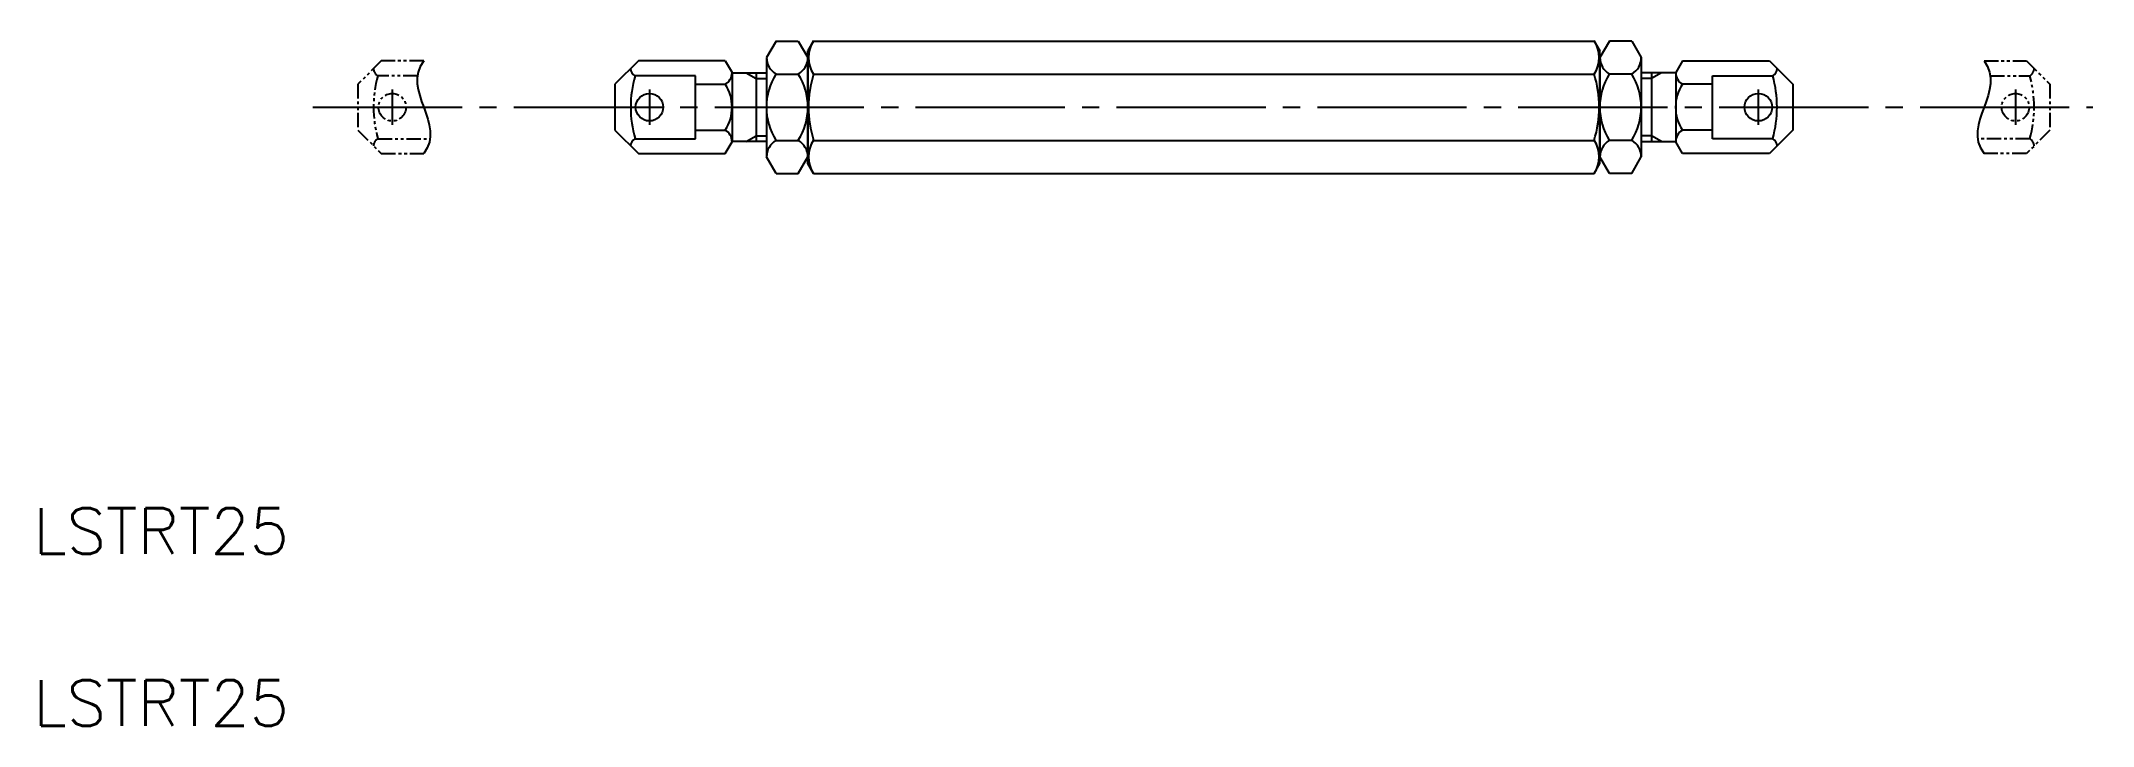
# Model space of a CAD drawing. Extents: x 90 to 269, y 178 to 238.
import ezdxf

# ---------------------------------------------------------------- set-up
doc = ezdxf.new("R2010")
doc.units = 0
doc.linetypes.add('CENTER', pattern=[17.5, 13, -1.5, 1.5, -1.5])
doc.linetypes.add('PHANTOM', pattern=[2.5, 1.25, -0.25, 0.25, -0.25, 0.25, -0.25])
doc.layers.get('0').update_dxf_attribs({"linetype": 'CONTINUOUS'})
doc.layers.add('CENTER', color=1, linetype='CENTER')
doc.styles.get("Standard").update_dxf_attribs({"font": 'txt.shx', "bigfont": '@extfont2.shx'})

msp = doc.modelspace()

# ---------------------------------------------------------------- linework, layer by layer
at = {"color": 7, "linetype": 'CONTINUOUS'}
for p, q in [((153.91, 237.52), (153.08, 236.08)), ((153.08, 236.08), (153.08, 227.41)), ((153.91, 237.52), (155.85, 237.52)), ((155.85, 237.52), (156.68, 236.08)), ((157.18, 237.52), (156.68, 236.65)), ((156.68, 226.85), (156.68, 236.65)), ((156.68, 236.08), (156.68, 227.41)), ((157.18, 237.52), (225.17, 237.52)), ((225.17, 237.52), (225.68, 236.65)), ((226.51, 237.52), (225.68, 236.08)), ((225.68, 226.85), (225.68, 236.65)), ((225.68, 236.08), (225.68, 227.41)), ((228.45, 237.52), (226.51, 237.52)), ((228.45, 237.52), (229.28, 236.08)), ((229.28, 236.08), (229.28, 227.41)), ((141.92, 235.79), (139.88, 233.75)), ((146.88, 234.49), (141.62, 234.49)), ((149.49, 235.79), (141.92, 235.79)), ((146.88, 229), (146.88, 234.49)), ((149.49, 235.79), (150.08, 234.77)), ((150.08, 234.77), (150.08, 228.73)), ((150.08, 234.75), (153.08, 234.75)), ((152.18, 234.75), (152.18, 228.75)), ((153.91, 234.63), (155.85, 234.63)), ((157.18, 234.63), (225.17, 234.63)), ((180.68, 234.63), (180.68, 234.63)), ((191.18, 234.63), (191.18, 234.63)), ((228.45, 234.63), (226.51, 234.63)), ((232.28, 234.75), (229.28, 234.75)), ((230.18, 234.75), (230.18, 228.75)), ((232.87, 235.79), (232.28, 234.77)), ((232.28, 234.77), (232.28, 228.73)), ((232.87, 235.79), (240.44, 235.79)), ((235.48, 229), (235.48, 234.49)), ((235.48, 234.49), (240.74, 234.49)), ((240.44, 235.79), (242.48, 233.75)), ((139.88, 233.75), (139.88, 229.75)), ((146.88, 233.75), (149.49, 233.75)), ((235.48, 233.75), (232.87, 233.75)), ((242.48, 233.75), (242.48, 229.75)), ((139.88, 229.75), (141.92, 227.71)), ((141.62, 229), (146.88, 229)), ((146.88, 229.75), (149.49, 229.75)), ((153.91, 228.86), (155.85, 228.86)), ((157.18, 228.86), (225.17, 228.86)), ((228.45, 228.86), (226.51, 228.86)), ((235.48, 229.75), (232.87, 229.75)), ((240.74, 229), (235.48, 229)), ((242.48, 229.75), (240.44, 227.71)), ((141.92, 227.71), (149.49, 227.71)), ((149.49, 227.71), (150.08, 228.73)), ((153.08, 228.75), (150.08, 228.75)), ((153.91, 225.97), (153.08, 227.41)), ((155.85, 225.97), (156.68, 227.41)), ((226.51, 225.97), (225.68, 227.41)), ((228.45, 225.97), (229.28, 227.41)), ((229.28, 228.75), (232.28, 228.75)), ((232.87, 227.71), (232.28, 228.73)), ((240.44, 227.71), (232.87, 227.71)), ((153.91, 225.97), (155.85, 225.97)), ((157.18, 225.97), (156.68, 226.85)), ((157.18, 225.97), (156.68, 226.85)), ((157.18, 225.97), (225.17, 225.97)), ((225.17, 225.97), (225.68, 226.85)), ((225.17, 225.97), (225.68, 226.85)), ((228.45, 225.97), (226.51, 225.97))]:
    msp.add_line(p, q, dxfattribs=at)
at = {"color": 3, "linetype": 'PHANTOM'}
for p, q in [((119.52, 235.79), (117.48, 233.75)), ((122.68, 234.49), (119.22, 234.49)), ((123.22, 235.79), (119.52, 235.79)), ((259.14, 235.79), (262.84, 235.79)), ((259.68, 234.49), (263.14, 234.49)), ((262.84, 235.79), (264.88, 233.75)), ((117.48, 233.75), (117.48, 229.75)), ((264.88, 233.75), (264.88, 229.75)), ((117.48, 229.75), (119.52, 227.71)), ((119.22, 229), (123.76, 229)), ((263.14, 229), (258.6, 229)), ((264.88, 229.75), (262.84, 227.71)), ((119.52, 227.71), (123.22, 227.71)), ((262.84, 227.71), (259.14, 227.71))]:
    msp.add_line(p, q, dxfattribs=at)
at = {"color": 3, "linetype": 'CONTINUOUS'}
for p, q in [((151.31, 234.75), (152.18, 234.25)), ((152.18, 234.25), (153.08, 234.25)), ((230.18, 234.25), (229.28, 234.25)), ((231.04, 234.75), (230.18, 234.25)), ((151.31, 228.75), (152.18, 229.25)), ((152.18, 229.25), (153.08, 229.25)), ((230.18, 229.25), (229.28, 229.25)), ((231.04, 228.75), (230.18, 229.25))]:
    msp.add_line(p, q, dxfattribs=at)
at = {"color": 3, "linetype": 'PHANTOM'}
for points in [[(123.22, 235.79), (122.91, 235.29), (122.72, 234.8), (122.65, 234.3), (122.65, 233.79), (122.73, 233.28), (122.87, 232.77), (123.03, 232.26), (123.22, 231.75), (123.4, 231.23), (123.57, 230.72), (123.7, 230.21), (123.78, 229.7), (123.79, 229.19), (123.71, 228.69), (123.52, 228.2), (123.22, 227.71)], [(259.14, 235.79), (259.44, 235.29), (259.63, 234.8), (259.71, 234.3), (259.7, 233.79), (259.62, 233.28), (259.49, 232.77), (259.32, 232.26), (259.14, 231.75), (258.95, 231.23), (258.79, 230.72), (258.65, 230.21), (258.57, 229.7), (258.57, 229.19), (258.64, 228.69), (258.83, 228.2), (259.14, 227.71)]]:
    msp.add_lwpolyline(points, dxfattribs=at)
for centre in [(120.48, 231.75), (261.88, 231.75)]:
    msp.add_circle(centre, 1.2, dxfattribs=at)
at = {"color": 7, "linetype": 'CONTINUOUS'}
for centre in [(142.88, 231.75), (239.48, 231.75)]:
    msp.add_circle(centre, 1.2, dxfattribs=at)
for centre, radius, start, end in [((154.75, 236.08), 1.67, 179.7728, 239.7728), ((155.01, 236.08), 1.67, 300.2272, 0.2272), ((159.29, 236.08), 2.56, 145.6111, 214.3889), ((223.06, 236.08), 2.56, 325.6111, 34.3889), ((227.35, 236.08), 1.67, 179.7728, 239.7728), ((227.61, 236.08), 1.67, 300.2272, 0.2272), ((141.99, 235.14), 0.75, 181.8937, 239.9633), ((151.47, 231.75), 10.22, 164.4386, 195.5614), ((148.9, 234.77), 1.18, 299.9647, 359.9647), ((158.51, 231.75), 5.44, 147.936, 212.064), ((151.24, 231.75), 5.44, 327.936, 32.064), ((166.29, 231.75), 9.55, 162.4111, 180), ((216.07, 231.75), 9.55, 0, 17.5889), ((231.11, 231.75), 5.44, 147.936, 212.064), ((223.84, 231.75), 5.44, 327.936, 32.064), ((233.46, 234.77), 1.18, 180.0353, 240.0353), ((240.36, 235.14), 0.75, 300.0367, 358.1063), ((230.89, 231.75), 10.22, 344.4386, 15.5614), ((146.39, 231.75), 3.69, 327.1418, 32.8582), ((235.96, 231.75), 3.69, 147.1418, 212.8582), ((166.29, 231.75), 9.55, 180, 197.5889), ((216.07, 231.75), 9.55, 342.4111, 0), ((141.99, 228.35), 0.75, 120.0367, 178.1063), ((148.9, 228.73), 1.18, 0.0353, 60.0353), ((154.75, 227.42), 1.67, 120.2272, 180.2272), ((155.01, 227.42), 1.67, 359.7728, 59.7728), ((159.29, 227.42), 2.56, 145.6111, 214.3889), ((223.06, 227.42), 2.56, 325.6111, 34.3889), ((227.35, 227.42), 1.67, 120.2272, 180.2272), ((227.61, 227.42), 1.67, 359.7728, 59.7728), ((233.46, 228.73), 1.18, 119.9647, 179.9647), ((240.36, 228.35), 0.75, 1.8937, 59.9633)]:
    msp.add_arc(centre, radius, start, end, dxfattribs=at)
at = {"color": 3, "linetype": 'PHANTOM'}
for centre, radius, start, end in [((119.59, 235.14), 0.75, 181.8937, 239.9633), ((129.07, 231.75), 10.22, 164.4386, 195.5614), ((262.76, 235.14), 0.75, 300.0367, 358.1063), ((253.29, 231.75), 10.22, 344.4386, 15.5614), ((119.59, 228.35), 0.75, 120.0367, 178.1063), ((262.76, 228.35), 0.75, 1.8937, 59.9633)]:
    msp.add_arc(centre, radius, start, end, dxfattribs=at)
at = {"layer": 'CENTER', "color": 1, "linetype": 'CENTER'}
for p, q in [((120.48, 233.28), (120.48, 230.22)), ((142.88, 233.28), (142.88, 230.22)), ((239.48, 233.28), (239.48, 230.22)), ((261.88, 233.28), (261.88, 230.22)), ((113.57, 231.75), (268.63, 231.75))]:
    msp.add_line(p, q, dxfattribs=at)

# ---------------------------------------------------------------- texts
at = {"color": 7, "linetype": 'CONTINUOUS'}
for p in [(89.2, 192.8), (89.2, 177.8)]:
    msp.add_text('LSTRT25', height=4, dxfattribs=at).set_placement(p)

doc.saveas('drawing.dxf')
